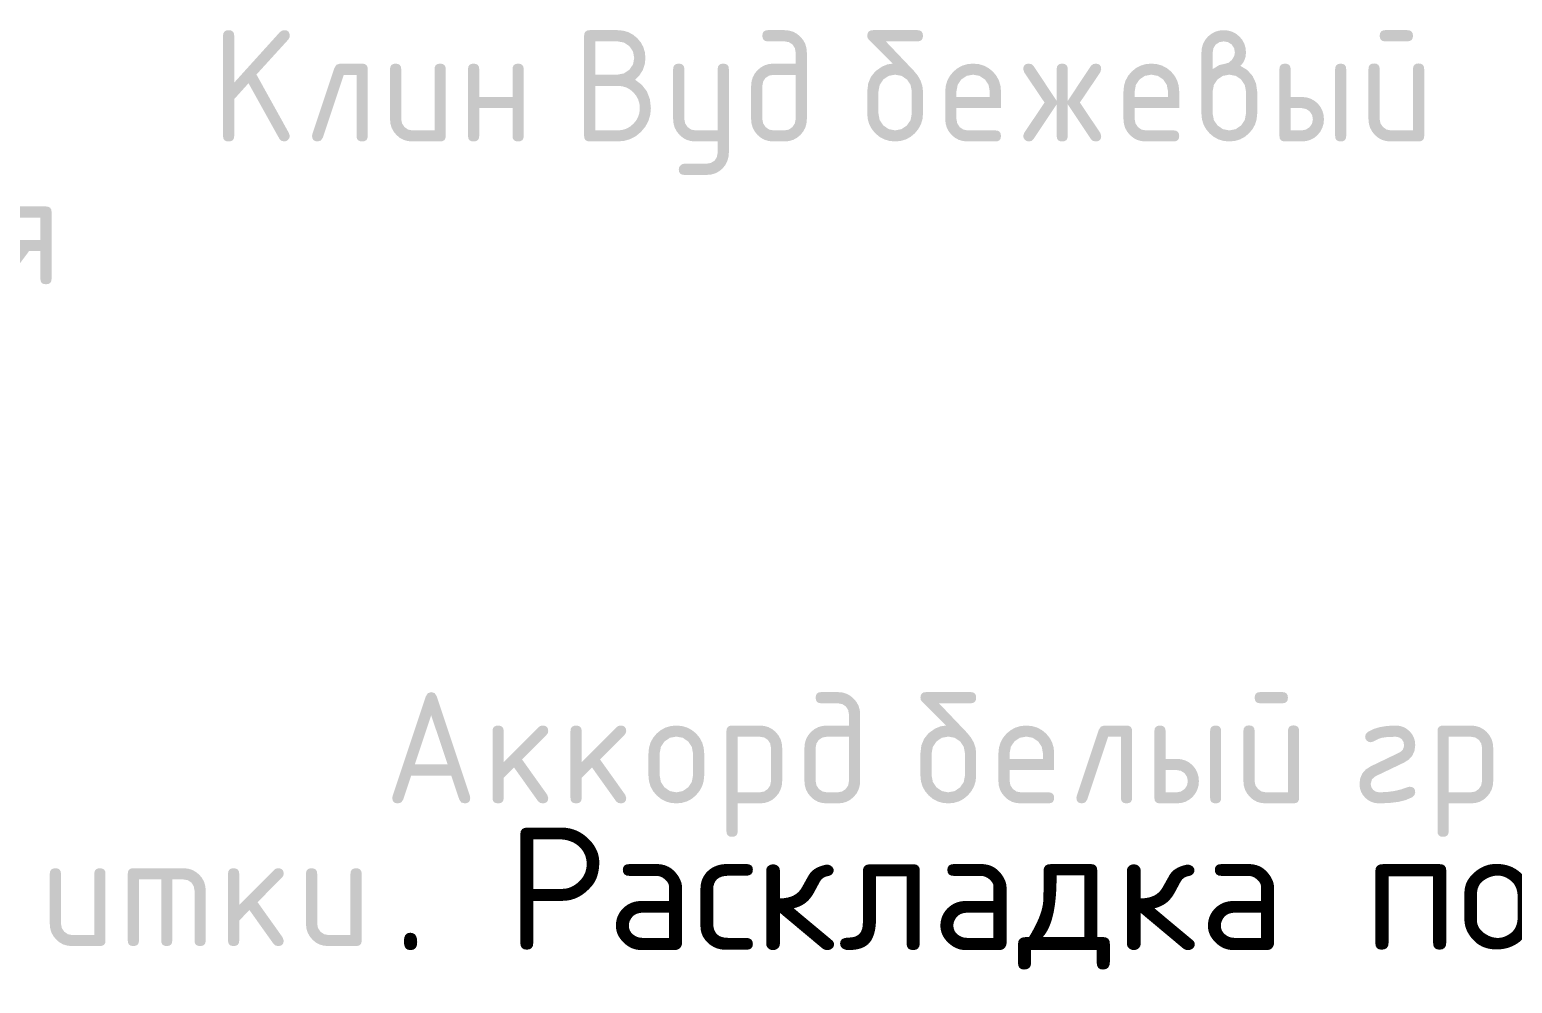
# Model space of a CAD drawing. Header units: millimetres. Extents: x 0 to 1189, y 0 to 841.
# Drawn here: x 1107.6 to 1147.94, y 367.23 to 393.17 of the extents above; entities that cross this region are included whole.
import ezdxf

# ---------------------------------------------------------------- set-up
doc = ezdxf.new("R2010")
doc.units = ezdxf.units.MM

msp = doc.modelspace()

# ---------------------------------------------------------------- hatches: boundary and pattern name
h = msp.add_hatch(color=7)
h.dxf.hatch_style = 2
h.paths.add_polyline_path([(1113.555443, 391.712006), (1113.165734, 391.280405), (1113.165734, 390.277193), (1113.156226, 390.211004), (1113.1277, 390.164814), (1113.080158, 390.137744), (1113.013599, 390.128916), (1112.946721, 390.137744), (1112.899015, 390.164814), (1112.870429, 390.211004), (1112.860912, 390.277193), (1112.860912, 393.003504), (1112.870429, 393.070063), (1112.899015, 393.117605), (1112.946721, 393.146131), (1113.013599, 393.155639), (1113.080158, 393.146131), (1113.1277, 393.117605), (1113.156226, 393.070063), (1113.165734, 393.003504), (1113.165734, 391.729094), (1114.410378, 393.104927), (1114.465086, 393.142892), (1114.528889, 393.155639), (1114.593218, 393.146131), (1114.639615, 393.117605), (1114.667718, 393.070063), (1114.677166, 393.003504), (1114.667658, 392.949416), (1114.639132, 392.901529), (1113.770968, 391.949029), (1114.65622, 390.353261), (1114.677166, 390.277193), (1114.666624, 390.223105), (1114.630864, 390.175218), (1114.582977, 390.139458), (1114.528889, 390.128916), (1114.447034, 390.147933), (1114.39329, 390.204984)])
h = msp.add_hatch(color=7)
h.paths.add_polyline_path([(1124.070553, 391.809571), (1124.259379, 391.665928), (1124.394254, 391.488902), (1124.475179, 391.278596), (1124.502154, 391.035114), (1124.485506, 390.853979), (1124.435526, 390.686126), (1124.352164, 390.531811), (1124.235366, 390.391295), (1124.097399, 390.275419), (1123.944393, 390.193546), (1123.777022, 390.144953), (1123.595957, 390.128916), (1122.838587, 390.128916), (1122.771709, 390.137744), (1122.724003, 390.164814), (1122.695417, 390.211004), (1122.6859, 390.277193), (1122.6859, 393.003504), (1122.695417, 393.070063), (1122.724003, 393.117605), (1122.771709, 393.146131), (1122.838587, 393.155639), (1123.595957, 393.155639), (1123.748462, 393.142126), (1123.888721, 393.101276), (1124.017094, 393.032623), (1124.133943, 392.935704), (1124.229001, 392.821336), (1124.29786, 392.69379), (1124.339744, 392.552704), (1124.353878, 392.397718), (1124.335808, 392.225593), (1124.282082, 392.070365), (1124.193422, 391.931778)])
h.paths.add_polyline_path([(1122.990722, 392.850817), (1122.990722, 391.94517), (1123.595957, 391.94517), (1123.769727, 391.979415), (1123.917866, 392.080218), (1124.01674, 392.224912), (1124.049055, 392.397718), (1124.01674, 392.573142), (1123.917866, 392.719628), (1123.769727, 392.818502), (1123.595957, 392.850817)])
h.paths.add_polyline_path([(1122.990722, 391.640348), (1122.990722, 390.429328), (1123.595957, 390.429328), (1123.718369, 390.440482), (1123.830705, 390.473908), (1123.932603, 390.529555), (1124.0237, 390.607371), (1124.101516, 390.698468), (1124.157163, 390.800365), (1124.190589, 390.912701), (1124.201742, 391.035114), (1124.190589, 391.157277), (1124.157163, 391.269932), (1124.101516, 391.373078), (1124.0237, 391.466716), (1123.932603, 391.543843), (1123.830705, 391.597974), (1123.718369, 391.629884), (1123.595957, 391.640348)])
h = msp.add_hatch(color=7)
h.paths.add_polyline_path([(1128.745795, 392.550405), (1128.745795, 390.73415), (1128.734641, 390.611987), (1128.701215, 390.499333), (1128.645568, 390.396187), (1128.567752, 390.302549), (1128.474175, 390.225422), (1128.371451, 390.171291), (1128.259941, 390.139381), (1128.140009, 390.128916), (1127.835738, 390.128916), (1127.713325, 390.139381), (1127.600989, 390.171291), (1127.499092, 390.225422), (1127.407995, 390.302549), (1127.330179, 390.396187), (1127.274532, 390.499333), (1127.241106, 390.611987), (1127.229953, 390.73415), (1127.229953, 391.640348), (1127.241106, 391.762511), (1127.274532, 391.875166), (1127.330179, 391.978312), (1127.407995, 392.07195), (1127.500952, 392.147217), (1127.602643, 392.201554), (1127.713945, 392.234498), (1127.835738, 392.245583), (1128.440973, 392.245583), (1128.440973, 392.550405), (1128.4192, 392.667951), (1128.356085, 392.766481), (1128.257762, 392.829113), (1128.140009, 392.850817), (1127.683052, 392.850817), (1127.618723, 392.860334), (1127.572326, 392.88892), (1127.544223, 392.936626), (1127.534775, 393.003504), (1127.544223, 393.070063), (1127.572326, 393.117605), (1127.618723, 393.146131), (1127.683052, 393.155639), (1128.140009, 393.155639), (1128.262422, 393.144572), (1128.374758, 393.111335), (1128.476655, 393.055878), (1128.567752, 392.978148), (1128.645568, 392.886741), (1128.701215, 392.78474), (1128.734641, 392.672508)])
h.paths.add_polyline_path([(1128.440973, 390.73415), (1128.440973, 391.940761), (1127.835738, 391.940761), (1127.717985, 391.918988), (1127.619662, 391.855874), (1127.556548, 391.757619), (1127.534775, 391.640348), (1127.534775, 390.73415), (1127.557099, 390.618533), (1127.624071, 390.518625), (1127.721843, 390.451653), (1127.835738, 390.429328), (1128.140009, 390.429328), (1128.255557, 390.451653), (1128.351676, 390.518625), (1128.418648, 390.616879)])
h = msp.add_hatch(color=7)
h.paths.add_polyline_path([(1131.905649, 391.487662), (1131.905649, 390.882427), (1131.891369, 390.732471), (1131.848874, 390.593522), (1131.77868, 390.465631), (1131.681305, 390.348851), (1131.566385, 390.252164), (1131.438288, 390.183486), (1131.298305, 390.142507), (1131.147728, 390.128916), (1130.995231, 390.142507), (1130.855033, 390.183486), (1130.726824, 390.252164), (1130.610293, 390.348851), (1130.513288, 390.465631), (1130.444446, 390.593522), (1130.403407, 390.732471), (1130.389807, 390.882427), (1130.389807, 391.492071), (1130.414414, 391.703049), (1130.488268, 391.885088), (1130.611422, 392.037775), (1130.783926, 392.160696), (1130.938887, 392.225463), (1131.084339, 392.245583), (1130.419573, 392.914207), (1130.396835, 392.949347), (1130.389807, 393.003504), (1130.399324, 393.070063), (1130.42791, 393.117605), (1130.475616, 393.146131), (1130.542494, 393.155639), (1131.757372, 393.155639), (1131.821701, 393.146131), (1131.868098, 393.117605), (1131.896201, 393.070063), (1131.905649, 393.003504), (1131.896201, 392.936626), (1131.868098, 392.88892), (1131.821701, 392.860334), (1131.757372, 392.850817), (1130.893618, 392.850817), (1131.655949, 392.051004), (1131.764495, 391.918333), (1131.842604, 391.780495), (1131.88981, 391.637075)])
h.paths.add_polyline_path([(1131.600827, 390.886837), (1131.600827, 391.492071), (1131.568512, 391.665635), (1131.469638, 391.813981), (1131.322739, 391.912855), (1131.147728, 391.94517), (1130.972717, 391.912855), (1130.825819, 391.813981), (1130.726944, 391.665635), (1130.694629, 391.492071), (1130.694629, 390.886837), (1130.726944, 390.709966), (1130.825819, 390.564927), (1130.972717, 390.463848), (1131.147728, 390.429328), (1131.322739, 390.463848), (1131.469638, 390.564927), (1131.568512, 390.711413)])
h = msp.add_hatch(color=7)
h.paths.add_polyline_path([(1139.78697, 392.097306), (1139.970869, 392.208031), (1140.138645, 392.245583), (1140.230009, 392.273075), (1140.312278, 392.351416), (1140.372705, 392.45091), (1140.392204, 392.550405), (1140.370155, 392.667951), (1140.303458, 392.766481), (1140.205204, 392.830767), (1140.087933, 392.850817), (1139.97018, 392.829113), (1139.871857, 392.766481), (1139.808743, 392.667951), (1139.78697, 392.550405)])
h.paths.add_polyline_path([(1140.540481, 392.186051), (1140.728445, 392.072019), (1140.875069, 391.907137), (1140.966708, 391.707459), (1140.99799, 391.492071), (1140.99799, 390.882427), (1140.98371, 390.731851), (1140.941214, 390.591868), (1140.871021, 390.463771), (1140.773645, 390.348851), (1140.658725, 390.252164), (1140.530628, 390.183486), (1140.390645, 390.142507), (1140.240069, 390.128916), (1140.087571, 390.142507), (1139.947373, 390.183486), (1139.819164, 390.252164), (1139.702634, 390.348851), (1139.605628, 390.465631), (1139.536787, 390.593522), (1139.495747, 390.732471), (1139.482148, 390.882427), (1139.482148, 392.550405), (1139.493301, 392.672568), (1139.526727, 392.785222), (1139.582374, 392.888369), (1139.66019, 392.982006), (1139.753147, 393.057506), (1139.854838, 393.111818), (1139.96614, 393.144632), (1140.087933, 393.155639), (1140.210096, 393.144572), (1140.322751, 393.111335), (1140.425897, 393.055878), (1140.519535, 392.978148), (1140.594801, 392.886741), (1140.649139, 392.78474), (1140.682083, 392.672508), (1140.693168, 392.550405), (1140.68365, 392.441617), (1140.655065, 392.344457), (1140.607359, 392.259182)])
h.paths.add_polyline_path([(1140.693168, 390.886837), (1140.693168, 391.492071), (1140.660853, 391.665635), (1140.561978, 391.813981), (1140.415079, 391.912855), (1140.240069, 391.94517), (1140.065058, 391.912855), (1139.918159, 391.813981), (1139.819285, 391.665635), (1139.78697, 391.492071), (1139.78697, 390.886837), (1139.819285, 390.709966), (1139.918159, 390.564927), (1140.065058, 390.463848), (1140.240069, 390.429328), (1140.415079, 390.463848), (1140.561978, 390.564927), (1140.660853, 390.711413)])
h = msp.add_hatch(color=7)
h.paths.add_polyline_path([(1145.542042, 392.097306), (1145.542042, 390.277193), (1145.532525, 390.211004), (1145.503939, 390.164814), (1145.456233, 390.137744), (1145.389355, 390.128916), (1144.631986, 390.128916), (1144.509573, 390.139381), (1144.397237, 390.171291), (1144.295339, 390.225422), (1144.204243, 390.302549), (1144.126426, 390.396187), (1144.07078, 390.499333), (1144.037354, 390.611987), (1144.0262, 390.73415), (1144.0262, 392.097306), (1144.035717, 392.164184), (1144.064303, 392.21189), (1144.112009, 392.240475), (1144.178887, 392.249992), (1144.245446, 392.240475), (1144.292988, 392.21189), (1144.321514, 392.164184), (1144.331022, 392.097306), (1144.331022, 390.73415), (1144.353346, 390.619015), (1144.420319, 390.522484), (1144.518091, 390.452135), (1144.631986, 390.429328), (1145.23722, 390.429328), (1145.23722, 392.097306), (1145.246728, 392.164184), (1145.275254, 392.21189), (1145.322796, 392.240475), (1145.389355, 392.249992), (1145.456233, 392.240475), (1145.503939, 392.21189), (1145.532525, 392.164184)])
h.paths.add_polyline_path([(1145.084533, 392.850817), (1144.479299, 392.850817), (1144.41497, 392.860334), (1144.368574, 392.88892), (1144.34047, 392.936626), (1144.331022, 393.003504), (1144.34047, 393.070063), (1144.368574, 393.117605), (1144.41497, 393.146131), (1144.479299, 393.155639), (1145.084533, 393.155639), (1145.151411, 393.146131), (1145.199117, 393.117605), (1145.227703, 393.070063), (1145.23722, 393.003504), (1145.227703, 392.936626), (1145.199117, 392.88892), (1145.151411, 392.860334)])
h = msp.add_hatch(color=7)
h.dxf.hatch_style = 2
h.paths.add_polyline_path([(1116.041213, 392.245583), (1116.646447, 392.245583), (1116.713325, 392.236135), (1116.761031, 392.208031), (1116.789617, 392.161634), (1116.799134, 392.097306), (1116.799134, 390.277193), (1116.789617, 390.211004), (1116.761031, 390.164814), (1116.713325, 390.137744), (1116.646447, 390.128916), (1116.579888, 390.137744), (1116.532346, 390.164814), (1116.50382, 390.211004), (1116.494312, 390.277193), (1116.494312, 391.940761), (1116.147046, 391.940761), (1115.575436, 390.23034), (1115.524724, 390.154203), (1115.435979, 390.128916), (1115.369101, 390.138425), (1115.321395, 390.16695), (1115.292809, 390.214492), (1115.283292, 390.281051), (1115.292111, 390.327905), (1115.889078, 392.122662), (1115.949022, 392.215955)])
h = msp.add_hatch(color=7)
h.dxf.hatch_style = 2
h.paths.add_polyline_path([(1118.920806, 392.097306), (1118.920806, 390.277193), (1118.911289, 390.211004), (1118.882704, 390.164814), (1118.834998, 390.137744), (1118.76812, 390.128916), (1118.01075, 390.128916), (1117.888337, 390.139381), (1117.776001, 390.171291), (1117.674104, 390.225422), (1117.583007, 390.302549), (1117.505191, 390.395566), (1117.449544, 390.497679), (1117.416118, 390.610127), (1117.404964, 390.73415), (1117.404964, 392.097306), (1117.414482, 392.161634), (1117.443067, 392.208031), (1117.490773, 392.236135), (1117.557651, 392.245583), (1117.62421, 392.236135), (1117.671753, 392.208031), (1117.700278, 392.161634), (1117.709786, 392.097306), (1117.709786, 390.73415), (1117.732111, 390.618533), (1117.799083, 390.518625), (1117.896855, 390.451653), (1118.01075, 390.429328), (1118.615984, 390.429328), (1118.615984, 392.097306), (1118.625493, 392.161634), (1118.654018, 392.208031), (1118.701561, 392.236135), (1118.76812, 392.245583), (1118.834998, 392.236135), (1118.882704, 392.208031), (1118.911289, 392.161634)])
h = msp.add_hatch(color=7)
h.dxf.hatch_style = 2
h.paths.add_polyline_path([(1119.831459, 391.035114), (1119.831459, 390.277193), (1119.82195, 390.211004), (1119.793425, 390.164814), (1119.745883, 390.137744), (1119.679324, 390.128916), (1119.612446, 390.137744), (1119.56474, 390.164814), (1119.536154, 390.211004), (1119.526637, 390.277193), (1119.526637, 392.097306), (1119.536154, 392.161634), (1119.56474, 392.208031), (1119.612446, 392.236135), (1119.679324, 392.245583), (1119.745883, 392.236135), (1119.793425, 392.208031), (1119.82195, 392.161634), (1119.831459, 392.097306), (1119.831459, 391.339385), (1120.737657, 391.339385), (1120.737657, 392.097306), (1120.747165, 392.161634), (1120.775691, 392.208031), (1120.823233, 392.236135), (1120.889792, 392.245583), (1120.95667, 392.236135), (1121.004376, 392.208031), (1121.032962, 392.161634), (1121.042479, 392.097306), (1121.042479, 390.277193), (1121.032962, 390.211004), (1121.004376, 390.164814), (1120.95667, 390.137744), (1120.889792, 390.128916), (1120.823233, 390.137744), (1120.775691, 390.164814), (1120.747165, 390.211004), (1120.737657, 390.277193), (1120.737657, 391.035114)])
h = msp.add_hatch(color=7)
h.dxf.hatch_style = 2
h.paths.add_polyline_path([(1126.3193, 389.819684), (1126.3193, 390.128916), (1125.714066, 390.128916), (1125.591653, 390.139381), (1125.479317, 390.171291), (1125.37742, 390.225422), (1125.286323, 390.302549), (1125.208507, 390.396187), (1125.15286, 390.499333), (1125.119434, 390.611987), (1125.10828, 390.73415), (1125.10828, 392.097306), (1125.117797, 392.161634), (1125.146383, 392.208031), (1125.194089, 392.236135), (1125.260967, 392.245583), (1125.327526, 392.236135), (1125.375068, 392.208031), (1125.403594, 392.161634), (1125.413102, 392.097306), (1125.413102, 390.73415), (1125.435426, 390.618533), (1125.502399, 390.518625), (1125.600171, 390.451653), (1125.714066, 390.429328), (1126.3193, 390.429328), (1126.3193, 392.097306), (1126.328809, 392.161634), (1126.357334, 392.208031), (1126.404876, 392.236135), (1126.471436, 392.245583), (1126.538313, 392.236135), (1126.586019, 392.208031), (1126.614605, 392.161634), (1126.624122, 392.097306), (1126.624122, 389.824094), (1126.613038, 389.701931), (1126.580094, 389.589276), (1126.525756, 389.48613), (1126.450489, 389.392492), (1126.359082, 389.316993), (1126.257082, 389.262681), (1126.144849, 389.229867), (1126.022746, 389.21886), (1125.413102, 389.21886), (1125.346543, 389.228368), (1125.299001, 389.256893), (1125.270475, 389.304436), (1125.260967, 389.370995), (1125.271509, 389.425565), (1125.307269, 389.476828), (1125.355431, 389.511417), (1125.413102, 389.523682), (1126.018337, 389.523682), (1126.13609, 389.543732), (1126.234413, 389.608018), (1126.297527, 389.702896)])
h = msp.add_hatch(color=7)
h.paths.add_polyline_path([(1133.269401, 391.94517), (1133.09439, 391.912855), (1132.947491, 391.813981), (1132.848617, 391.667082), (1132.816302, 391.492071), (1132.816302, 391.339385), (1133.7225, 391.339385), (1133.7225, 391.492071), (1133.690185, 391.667082), (1133.59131, 391.813981), (1133.444412, 391.912855)])
h.paths.add_polyline_path([(1132.816302, 391.035114), (1132.816302, 390.73415), (1132.838626, 390.618533), (1132.905599, 390.518625), (1133.00337, 390.451653), (1133.117265, 390.429328), (1133.874635, 390.429328), (1133.941513, 390.41982), (1133.989219, 390.391295), (1134.017805, 390.343752), (1134.027322, 390.277193), (1134.017805, 390.211004), (1133.989219, 390.164814), (1133.941513, 390.137744), (1133.874635, 390.128916), (1133.117265, 390.128916), (1132.994852, 390.139381), (1132.882517, 390.171291), (1132.780619, 390.225422), (1132.689522, 390.302549), (1132.611706, 390.395566), (1132.556059, 390.497679), (1132.522633, 390.610127), (1132.51148, 390.73415), (1132.51148, 391.487662), (1132.525079, 391.640167), (1132.566119, 391.780426), (1132.634961, 391.908799), (1132.731966, 392.025648), (1132.848496, 392.122334), (1132.976705, 392.191012), (1133.116904, 392.231992), (1133.269401, 392.245583), (1133.421898, 392.232052), (1133.562096, 392.191495), (1133.690305, 392.123962), (1133.806836, 392.029506), (1133.903841, 391.912976), (1133.972683, 391.784767), (1134.013722, 391.644569), (1134.027322, 391.492071), (1134.027322, 391.035114)])
h = msp.add_hatch(color=7)
h.dxf.hatch_style = 2
h.paths.add_polyline_path([(1135.543209, 391.140947), (1134.912618, 390.192306), (1134.858737, 390.144695), (1134.785839, 390.128916), (1134.728168, 390.138976), (1134.680005, 390.17136), (1134.645417, 390.221176), (1134.633152, 390.277193), (1134.658508, 390.361529), (1135.213031, 391.187249), (1134.658508, 392.00856), (1134.633152, 392.097306), (1134.642669, 392.161634), (1134.671255, 392.208031), (1134.718961, 392.236135), (1134.785839, 392.245583), (1134.858737, 392.229804), (1134.912618, 392.182193), (1135.543209, 391.233551), (1135.543209, 392.097306), (1135.552734, 392.161634), (1135.580967, 392.208031), (1135.62739, 392.236135), (1135.691486, 392.245583), (1135.758363, 392.236135), (1135.806069, 392.208031), (1135.834655, 392.161634), (1135.844172, 392.097306), (1135.844172, 391.233551), (1136.474762, 392.182193), (1136.52885, 392.229804), (1136.601542, 392.245583), (1136.66842, 392.236135), (1136.716126, 392.208031), (1136.744711, 392.161634), (1136.754229, 392.097306), (1136.728873, 392.00856), (1136.17435, 391.187249), (1136.728873, 390.361529), (1136.754229, 390.277193), (1136.744711, 390.211004), (1136.716126, 390.164814), (1136.66842, 390.137744), (1136.601542, 390.128916), (1136.52885, 390.144695), (1136.474762, 390.192306), (1135.844172, 391.140947), (1135.844172, 390.277193), (1135.834655, 390.211004), (1135.806069, 390.164814), (1135.758363, 390.137744), (1135.691486, 390.128916), (1135.62739, 390.137744), (1135.580967, 390.164814), (1135.552734, 390.211004), (1135.543209, 390.277193)])
h = msp.add_hatch(color=7)
h.paths.add_polyline_path([(1138.118396, 391.94517), (1137.943385, 391.912855), (1137.796486, 391.813981), (1137.697612, 391.667082), (1137.665297, 391.492071), (1137.665297, 391.339385), (1138.571495, 391.339385), (1138.571495, 391.492071), (1138.53918, 391.667082), (1138.440306, 391.813981), (1138.293407, 391.912855)])
h.paths.add_polyline_path([(1137.665297, 391.035114), (1137.665297, 390.73415), (1137.687621, 390.618533), (1137.754594, 390.518625), (1137.852366, 390.451653), (1137.966261, 390.429328), (1138.72363, 390.429328), (1138.790508, 390.41982), (1138.838214, 390.391295), (1138.8668, 390.343752), (1138.876317, 390.277193), (1138.8668, 390.211004), (1138.838214, 390.164814), (1138.790508, 390.137744), (1138.72363, 390.128916), (1137.966261, 390.128916), (1137.843848, 390.139381), (1137.731512, 390.171291), (1137.629615, 390.225422), (1137.538518, 390.302549), (1137.460702, 390.395566), (1137.405055, 390.497679), (1137.371629, 390.610127), (1137.360475, 390.73415), (1137.360475, 391.487662), (1137.374075, 391.640167), (1137.415114, 391.780426), (1137.483956, 391.908799), (1137.580961, 392.025648), (1137.697492, 392.122334), (1137.825701, 392.191012), (1137.965899, 392.231992), (1138.118396, 392.245583), (1138.270893, 392.232052), (1138.411091, 392.191495), (1138.539301, 392.123962), (1138.655831, 392.029506), (1138.752836, 391.912976), (1138.821678, 391.784767), (1138.862718, 391.644569), (1138.876317, 391.492071), (1138.876317, 391.035114)])
h = msp.add_hatch(color=7)
h.paths.add_polyline_path([(1142.81484, 390.73415), (1142.803755, 390.611987), (1142.770812, 390.499333), (1142.716474, 390.396187), (1142.641207, 390.302549), (1142.547569, 390.225422), (1142.444423, 390.171291), (1142.331769, 390.139381), (1142.209606, 390.128916), (1141.756507, 390.128916), (1141.689629, 390.137744), (1141.641923, 390.164814), (1141.613337, 390.211004), (1141.60382, 390.277193), (1141.60382, 392.097306), (1141.613337, 392.161634), (1141.641923, 392.208031), (1141.689629, 392.236135), (1141.756507, 392.245583), (1141.823066, 392.236135), (1141.870608, 392.208031), (1141.899134, 392.161634), (1141.908642, 392.097306), (1141.908642, 391.339385), (1142.209606, 391.339385), (1142.331769, 391.328386), (1142.444423, 391.295632), (1142.547569, 391.241484), (1142.641207, 391.166303), (1142.716474, 391.072579), (1142.770812, 390.969244), (1142.803755, 390.8564)])
h.paths.add_polyline_path([(1142.513876, 390.73415), (1142.491828, 390.851697), (1142.425131, 390.950227), (1142.326877, 391.013341), (1142.209606, 391.035114), (1141.908642, 391.035114), (1141.908642, 390.429328), (1142.209606, 390.429328), (1142.326877, 390.451653), (1142.425131, 390.518625), (1142.491828, 390.616879)])
h.paths.add_polyline_path([(1143.119662, 392.097306), (1143.12917, 392.161634), (1143.157696, 392.208031), (1143.205238, 392.236135), (1143.271797, 392.245583), (1143.336126, 392.236135), (1143.382523, 392.208031), (1143.410626, 392.161634), (1143.420074, 392.097306), (1143.420074, 390.277193), (1143.410626, 390.211004), (1143.382523, 390.164814), (1143.336126, 390.137744), (1143.271797, 390.128916), (1143.205238, 390.137744), (1143.157696, 390.164814), (1143.12917, 390.211004), (1143.119662, 390.277193)])
h = msp.add_hatch(color=7)
h.paths.add_polyline_path([(1107.218648, 387.154881), (1107.108293, 387.178996), (1107.006775, 387.219649), (1106.914868, 387.277664), (1106.833349, 387.353869), (1106.766471, 387.443097), (1106.718765, 387.539353), (1106.690179, 387.643464), (1106.680662, 387.756257), (1106.691815, 387.87842), (1106.725242, 387.991074), (1106.780888, 388.09422), (1106.858705, 388.187858), (1106.949801, 388.263125), (1107.051699, 388.317463), (1107.164035, 388.350406), (1107.286448, 388.361491), (1108.043817, 388.361491), (1108.110695, 388.352043), (1108.158401, 388.323939), (1108.186987, 388.277543), (1108.196504, 388.213214), (1108.196504, 386.393101), (1108.186987, 386.326912), (1108.158401, 386.280722), (1108.110695, 386.253652), (1108.043817, 386.244824), (1107.977258, 386.253652), (1107.929716, 386.280722), (1107.90119, 386.326912), (1107.891682, 386.393101), (1107.891682, 387.151022), (1107.58686, 387.151022), (1106.955718, 386.304356), (1106.900941, 386.258674), (1106.833349, 386.244824), (1106.766471, 386.253652), (1106.718765, 386.280722), (1106.690179, 386.326912), (1106.680662, 386.393101), (1106.710428, 386.486257)])
h.paths.add_polyline_path([(1106.985484, 387.756257), (1107.007808, 387.640157), (1107.074781, 387.54018), (1107.172553, 387.47369), (1107.286448, 387.451435), (1107.891682, 387.451435), (1107.891682, 388.056669), (1107.286448, 388.056669), (1107.168694, 388.034896), (1107.070371, 387.971782), (1107.007257, 387.873528)])
h = msp.add_hatch(color=7)
h.paths.add_polyline_path([(1118.524617, 374.52276), (1118.080337, 373.184961), (1118.973306, 373.184961)])
h.paths.add_polyline_path([(1119.58736, 372.274904), (1119.577843, 372.208715), (1119.549257, 372.162525), (1119.501551, 372.135455), (1119.434673, 372.126627), (1119.343929, 372.151914), (1119.290806, 372.228051), (1119.070871, 372.880138), (1117.978914, 372.880138), (1117.762837, 372.228051), (1117.709714, 372.151914), (1117.61897, 372.126627), (1117.552092, 372.135455), (1117.504386, 372.162525), (1117.475801, 372.208715), (1117.466283, 372.274904), (1117.475103, 372.325616), (1118.37634, 375.030429), (1118.433322, 375.123722), (1118.524617, 375.15335), (1118.620184, 375.124274), (1118.677303, 375.034839), (1119.579092, 372.325616)])
h = msp.add_hatch(color=7)
h.paths.add_polyline_path([(1130.196189, 374.548116), (1130.196189, 372.731862), (1130.185035, 372.609698), (1130.151609, 372.497044), (1130.095962, 372.393898), (1130.018146, 372.30026), (1129.924569, 372.223133), (1129.821845, 372.169002), (1129.710336, 372.137092), (1129.590403, 372.126627), (1129.286132, 372.126627), (1129.16372, 372.137092), (1129.051384, 372.169002), (1128.949486, 372.223133), (1128.858389, 372.30026), (1128.780573, 372.393898), (1128.724926, 372.497044), (1128.6915, 372.609698), (1128.680347, 372.731862), (1128.680347, 373.638059), (1128.6915, 373.760223), (1128.724926, 373.872877), (1128.780573, 373.976023), (1128.858389, 374.069661), (1128.951347, 374.144928), (1129.053037, 374.199266), (1129.16434, 374.232209), (1129.286132, 374.243294), (1129.891367, 374.243294), (1129.891367, 374.548116), (1129.869594, 374.665663), (1129.80648, 374.764192), (1129.708157, 374.826824), (1129.590403, 374.848528), (1129.133446, 374.848528), (1129.069117, 374.858045), (1129.02272, 374.886631), (1128.994617, 374.934337), (1128.985169, 375.001215), (1128.994617, 375.067774), (1129.02272, 375.115316), (1129.069117, 375.143842), (1129.133446, 375.15335), (1129.590403, 375.15335), (1129.712816, 375.142283), (1129.825152, 375.109046), (1129.927049, 375.053589), (1130.018146, 374.975859), (1130.095962, 374.884452), (1130.151609, 374.782451), (1130.185035, 374.670219)])
h.paths.add_polyline_path([(1129.891367, 372.731862), (1129.891367, 373.938472), (1129.286132, 373.938472), (1129.168379, 373.916699), (1129.070056, 373.853585), (1129.006942, 373.755331), (1128.985169, 373.638059), (1128.985169, 372.731862), (1129.007493, 372.616244), (1129.074466, 372.516336), (1129.172238, 372.449364), (1129.286132, 372.42704), (1129.590403, 372.42704), (1129.705952, 372.449364), (1129.80207, 372.516336), (1129.869043, 372.614591)])
h = msp.add_hatch(color=7)
h.paths.add_polyline_path([(1133.352312, 373.485373), (1133.352312, 372.880138), (1133.338032, 372.730182), (1133.295537, 372.591233), (1133.225343, 372.463342), (1133.127968, 372.346562), (1133.013048, 372.249875), (1132.884951, 372.181198), (1132.744968, 372.140218), (1132.594391, 372.126627), (1132.441894, 372.140218), (1132.301696, 372.181198), (1132.173487, 372.249875), (1132.056956, 372.346562), (1131.959951, 372.463342), (1131.89111, 372.591233), (1131.85007, 372.730182), (1131.83647, 372.880138), (1131.83647, 373.489783), (1131.861077, 373.70076), (1131.934931, 373.882799), (1132.058085, 374.035486), (1132.230589, 374.158407), (1132.38555, 374.223175), (1132.531002, 374.243294), (1131.866236, 374.911918), (1131.843498, 374.947058), (1131.83647, 375.001215), (1131.845987, 375.067774), (1131.874573, 375.115316), (1131.922279, 375.143842), (1131.989157, 375.15335), (1133.204035, 375.15335), (1133.268364, 375.143842), (1133.314761, 375.115316), (1133.342864, 375.067774), (1133.352312, 375.001215), (1133.342864, 374.934337), (1133.314761, 374.886631), (1133.268364, 374.858045), (1133.204035, 374.848528), (1132.340281, 374.848528), (1133.102612, 374.048715), (1133.211158, 373.916044), (1133.289267, 373.778206), (1133.336474, 373.634787)])
h.paths.add_polyline_path([(1133.04749, 372.884548), (1133.04749, 373.489783), (1133.015175, 373.663346), (1132.916301, 373.811692), (1132.769402, 373.910567), (1132.594391, 373.942882), (1132.41938, 373.910567), (1132.272482, 373.811692), (1132.173607, 373.663346), (1132.141292, 373.489783), (1132.141292, 372.884548), (1132.173607, 372.707677), (1132.272482, 372.562638), (1132.41938, 372.461559), (1132.594391, 372.42704), (1132.769402, 372.461559), (1132.916301, 372.562638), (1133.015175, 372.709124)])
h = msp.add_hatch(color=7)
h.paths.add_polyline_path([(1142.13975, 374.095017), (1142.13975, 372.274904), (1142.130233, 372.208715), (1142.101647, 372.162525), (1142.053941, 372.135455), (1141.987064, 372.126627), (1141.229694, 372.126627), (1141.107281, 372.137092), (1140.994945, 372.169002), (1140.893048, 372.223133), (1140.801951, 372.30026), (1140.724135, 372.393898), (1140.668488, 372.497044), (1140.635062, 372.609698), (1140.623908, 372.731862), (1140.623908, 374.095017), (1140.633425, 374.161895), (1140.662011, 374.209601), (1140.709717, 374.238187), (1140.776595, 374.247704), (1140.843154, 374.238187), (1140.890696, 374.209601), (1140.919222, 374.161895), (1140.92873, 374.095017), (1140.92873, 372.731862), (1140.951054, 372.616726), (1141.018027, 372.520195), (1141.115799, 372.449846), (1141.229694, 372.42704), (1141.834928, 372.42704), (1141.834928, 374.095017), (1141.844437, 374.161895), (1141.872962, 374.209601), (1141.920504, 374.238187), (1141.987064, 374.247704), (1142.053941, 374.238187), (1142.101647, 374.209601), (1142.130233, 374.161895)])
h.paths.add_polyline_path([(1141.682242, 374.848528), (1141.077007, 374.848528), (1141.012679, 374.858045), (1140.966282, 374.886631), (1140.938178, 374.934337), (1140.92873, 375.001215), (1140.938178, 375.067774), (1140.966282, 375.115316), (1141.012679, 375.143842), (1141.077007, 375.15335), (1141.682242, 375.15335), (1141.749119, 375.143842), (1141.796825, 375.115316), (1141.825411, 375.067774), (1141.834928, 375.001215), (1141.825411, 374.934337), (1141.796825, 374.886631), (1141.749119, 374.858045)])
h = msp.add_hatch(color=7)
h.dxf.hatch_style = 2
h.paths.add_polyline_path([(1120.498439, 373.24835), (1121.450939, 374.20085), (1121.497447, 374.233234), (1121.556772, 374.243294), (1121.62365, 374.233846), (1121.671356, 374.205742), (1121.699941, 374.159346), (1121.709459, 374.095017), (1121.697194, 374.037346), (1121.662605, 373.989184), (1120.99784, 373.320559), (1121.679693, 372.36365), (1121.709459, 372.274904), (1121.699941, 372.208715), (1121.671356, 372.162525), (1121.62365, 372.135455), (1121.556772, 372.126627), (1121.483874, 372.142406), (1121.429992, 372.190017), (1120.777905, 373.104483), (1120.498439, 372.821158), (1120.498439, 372.274904), (1120.48893, 372.208715), (1120.460405, 372.162525), (1120.412862, 372.135455), (1120.346303, 372.126627), (1120.279425, 372.135455), (1120.231719, 372.162525), (1120.203134, 372.208715), (1120.193617, 372.274904), (1120.193617, 374.095017), (1120.203134, 374.159346), (1120.231719, 374.205742), (1120.279425, 374.233846), (1120.346303, 374.243294), (1120.412862, 374.233846), (1120.460405, 374.205742), (1120.48893, 374.159346), (1120.498439, 374.095017)])
h = msp.add_hatch(color=7)
h.dxf.hatch_style = 2
h.paths.add_polyline_path([(1122.620121, 373.24835), (1123.572621, 374.20085), (1123.61913, 374.233234), (1123.678454, 374.243294), (1123.745332, 374.233846), (1123.793038, 374.205742), (1123.821624, 374.159346), (1123.831141, 374.095017), (1123.818877, 374.037346), (1123.784288, 373.989184), (1123.119522, 373.320559), (1123.801375, 372.36365), (1123.831141, 372.274904), (1123.821624, 372.208715), (1123.793038, 372.162525), (1123.745332, 372.135455), (1123.678454, 372.126627), (1123.605556, 372.142406), (1123.551675, 372.190017), (1122.899587, 373.104483), (1122.620121, 372.821158), (1122.620121, 372.274904), (1122.610613, 372.208715), (1122.582087, 372.162525), (1122.534545, 372.135455), (1122.467986, 372.126627), (1122.401108, 372.135455), (1122.353402, 372.162525), (1122.324816, 372.208715), (1122.315299, 372.274904), (1122.315299, 374.095017), (1122.324816, 374.159346), (1122.353402, 374.205742), (1122.401108, 374.233846), (1122.467986, 374.243294), (1122.534545, 374.233846), (1122.582087, 374.205742), (1122.610613, 374.159346), (1122.620121, 374.095017)])
h = msp.add_hatch(color=7)
h.paths.add_polyline_path([(1124.436982, 372.880138), (1124.436982, 373.485373), (1124.450581, 373.637879), (1124.491621, 373.778137), (1124.560462, 373.90651), (1124.657468, 374.023359), (1124.773998, 374.120046), (1124.902207, 374.188724), (1125.042406, 374.229703), (1125.194903, 374.243294), (1125.3474, 374.229763), (1125.487598, 374.189206), (1125.615807, 374.121673), (1125.732338, 374.027217), (1125.829343, 373.910618), (1125.898184, 373.781927), (1125.939224, 373.640419), (1125.952824, 373.485373), (1125.952824, 372.880138), (1125.938544, 372.730182), (1125.896049, 372.591233), (1125.825855, 372.463342), (1125.728479, 372.346562), (1125.613559, 372.249875), (1125.485462, 372.181198), (1125.345479, 372.140218), (1125.194903, 372.126627), (1125.042406, 372.140218), (1124.902207, 372.181198), (1124.773998, 372.249875), (1124.657468, 372.346562), (1124.560462, 372.463342), (1124.491621, 372.591233), (1124.450581, 372.730182)])
h.paths.add_polyline_path([(1125.648002, 372.884548), (1125.648002, 373.489783), (1125.615687, 373.663346), (1125.516812, 373.811692), (1125.369914, 373.910567), (1125.194903, 373.942882), (1125.019892, 373.910567), (1124.872993, 373.811692), (1124.774119, 373.663346), (1124.741804, 373.489783), (1124.741804, 372.884548), (1124.774119, 372.707677), (1124.872993, 372.562638), (1125.019892, 372.461559), (1125.194903, 372.42704), (1125.369914, 372.461559), (1125.516812, 372.562638), (1125.615687, 372.709124)])
h = msp.add_hatch(color=7)
h.paths.add_polyline_path([(1126.558664, 374.095017), (1126.568181, 374.159346), (1126.596767, 374.205742), (1126.644473, 374.233846), (1126.711351, 374.243294), (1127.468721, 374.243294), (1127.591134, 374.232209), (1127.703469, 374.199266), (1127.805367, 374.144928), (1127.896464, 374.069661), (1127.97428, 373.976023), (1128.029927, 373.872877), (1128.063353, 373.760223), (1128.074506, 373.638059), (1128.074506, 372.731862), (1128.063353, 372.609698), (1128.029927, 372.497044), (1127.97428, 372.393898), (1127.896464, 372.30026), (1127.805367, 372.223133), (1127.703469, 372.169002), (1127.591134, 372.137092), (1127.468721, 372.126627), (1126.863486, 372.126627), (1126.863486, 371.364848), (1126.853978, 371.300519), (1126.825452, 371.254122), (1126.77791, 371.226019), (1126.711351, 371.216571), (1126.644473, 371.226019), (1126.596767, 371.254122), (1126.568181, 371.300519), (1126.558664, 371.364848)])
h.paths.add_polyline_path([(1126.863486, 373.938472), (1126.863486, 372.42704), (1127.468721, 372.42704), (1127.584269, 372.449364), (1127.680387, 372.516336), (1127.74736, 372.614591), (1127.769684, 372.731862), (1127.769684, 373.638059), (1127.747911, 373.755331), (1127.684797, 373.853585), (1127.586474, 373.918352), (1127.468721, 373.938472)])
h = msp.add_hatch(color=7)
h.paths.add_polyline_path([(1134.716074, 373.942882), (1134.541063, 373.910567), (1134.394164, 373.811692), (1134.29529, 373.664793), (1134.262975, 373.489783), (1134.262975, 373.337096), (1135.169173, 373.337096), (1135.169173, 373.489783), (1135.136858, 373.664793), (1135.037984, 373.811692), (1134.891085, 373.910567)])
h.paths.add_polyline_path([(1134.262975, 373.032825), (1134.262975, 372.731862), (1134.285299, 372.616244), (1134.352272, 372.516336), (1134.450044, 372.449364), (1134.563938, 372.42704), (1135.321308, 372.42704), (1135.388186, 372.417531), (1135.435892, 372.389006), (1135.464478, 372.341463), (1135.473995, 372.274904), (1135.464478, 372.208715), (1135.435892, 372.162525), (1135.388186, 372.135455), (1135.321308, 372.126627), (1134.563938, 372.126627), (1134.441526, 372.137092), (1134.32919, 372.169002), (1134.227292, 372.223133), (1134.136195, 372.30026), (1134.058379, 372.393278), (1134.002732, 372.49539), (1133.969306, 372.607838), (1133.958153, 372.731862), (1133.958153, 373.485373), (1133.971752, 373.637879), (1134.012792, 373.778137), (1134.081634, 373.90651), (1134.178639, 374.023359), (1134.295169, 374.120046), (1134.423379, 374.188724), (1134.563577, 374.229703), (1134.716074, 374.243294), (1134.868571, 374.229763), (1135.008769, 374.189206), (1135.136978, 374.121673), (1135.253509, 374.027217), (1135.350514, 373.910687), (1135.419356, 373.782478), (1135.460395, 373.64228), (1135.473995, 373.489783), (1135.473995, 373.032825)])
h = msp.add_hatch(color=7)
h.dxf.hatch_style = 2
h.paths.add_polyline_path([(1136.837756, 374.243294), (1137.442991, 374.243294), (1137.509869, 374.233846), (1137.557575, 374.205742), (1137.58616, 374.159346), (1137.595677, 374.095017), (1137.595677, 372.274904), (1137.58616, 372.208715), (1137.557575, 372.162525), (1137.509869, 372.135455), (1137.442991, 372.126627), (1137.376432, 372.135455), (1137.328889, 372.162525), (1137.300364, 372.208715), (1137.290855, 372.274904), (1137.290855, 373.938472), (1136.94359, 373.938472), (1136.37198, 372.228051), (1136.321268, 372.151914), (1136.232522, 372.126627), (1136.165644, 372.136136), (1136.117938, 372.164661), (1136.089353, 372.212203), (1136.079835, 372.278763), (1136.088655, 372.325616), (1136.685621, 374.120373), (1136.745566, 374.213666)])
h = msp.add_hatch(color=7)
h.paths.add_polyline_path([(1139.412538, 372.731862), (1139.401453, 372.609698), (1139.36851, 372.497044), (1139.314172, 372.393898), (1139.238905, 372.30026), (1139.145267, 372.223133), (1139.042121, 372.169002), (1138.929467, 372.137092), (1138.807304, 372.126627), (1138.354205, 372.126627), (1138.287327, 372.135455), (1138.239621, 372.162525), (1138.211035, 372.208715), (1138.201518, 372.274904), (1138.201518, 374.095017), (1138.211035, 374.159346), (1138.239621, 374.205742), (1138.287327, 374.233846), (1138.354205, 374.243294), (1138.420764, 374.233846), (1138.468306, 374.205742), (1138.496832, 374.159346), (1138.50634, 374.095017), (1138.50634, 373.337096), (1138.807304, 373.337096), (1138.929467, 373.326097), (1139.042121, 373.293343), (1139.145267, 373.239195), (1139.238905, 373.164014), (1139.314172, 373.070291), (1139.36851, 372.966955), (1139.401453, 372.854111)])
h.paths.add_polyline_path([(1139.111574, 372.731862), (1139.089526, 372.849408), (1139.022829, 372.947938), (1138.924575, 373.011052), (1138.807304, 373.032825), (1138.50634, 373.032825), (1138.50634, 372.42704), (1138.807304, 372.42704), (1138.924575, 372.449364), (1139.022829, 372.516336), (1139.089526, 372.614591)])
h.paths.add_polyline_path([(1139.71736, 374.095017), (1139.726869, 374.159346), (1139.755394, 374.205742), (1139.802936, 374.233846), (1139.869495, 374.243294), (1139.933824, 374.233846), (1139.980221, 374.205742), (1140.008324, 374.159346), (1140.017772, 374.095017), (1140.017772, 372.274904), (1140.008324, 372.208715), (1139.980221, 372.162525), (1139.933824, 372.135455), (1139.869495, 372.126627), (1139.802936, 372.135455), (1139.755394, 372.162525), (1139.726869, 372.208715), (1139.71736, 372.274904)])
h = msp.add_hatch(color=7)
h.dxf.hatch_style = 2
h.paths.add_polyline_path([(1145.145695, 372.579726), (1145.212573, 372.570209), (1145.260279, 372.541623), (1145.288864, 372.493917), (1145.298381, 372.42704), (1145.276608, 372.351454), (1145.213494, 372.291992), (1145.047708, 372.219645), (1144.842182, 372.167968), (1144.596865, 372.136962), (1144.311706, 372.126627), (1144.20713, 372.136136), (1144.109686, 372.164661), (1144.020096, 372.212203), (1143.939085, 372.278763), (1143.869976, 372.359843), (1143.821124, 372.449915), (1143.792117, 372.548669), (1143.782539, 372.655794), (1143.801642, 372.809617), (1143.858883, 372.94091), (1143.954157, 373.049258), (1144.087361, 373.134249), (1144.870638, 373.510729), (1144.923796, 373.546696), (1144.962278, 373.591757), (1144.98567, 373.647155), (1144.993559, 373.714127), (1144.977574, 373.800806), (1144.93017, 373.875082), (1144.85424, 373.922693), (1144.769215, 373.938472), (1144.543079, 373.931651), (1144.383915, 373.908706), (1144.275946, 373.87081), (1144.155161, 373.807283), (1144.087361, 373.790195), (1144.029691, 373.800255), (1143.981528, 373.832638), (1143.945768, 373.883902), (1143.935226, 373.938472), (1143.954794, 374.014126), (1144.015703, 374.074071), (1144.16243, 374.148648), (1144.336649, 374.20147), (1144.538772, 374.232898), (1144.769215, 374.243294), (1144.873791, 374.233785), (1144.971235, 374.20526), (1145.060825, 374.157718), (1145.141836, 374.091158), (1145.210945, 374.00845), (1145.259796, 373.918559), (1145.288804, 373.82071), (1145.298381, 373.714127), (1145.279278, 373.560304), (1145.222038, 373.429011), (1145.126764, 373.320663), (1144.993559, 373.235672), (1144.214692, 372.863051), (1144.119194, 372.7803), (1144.087361, 372.655794), (1144.103347, 372.569115), (1144.150751, 372.494839), (1144.225027, 372.445023), (1144.311706, 372.42704), (1144.526904, 372.435816), (1144.727736, 372.462111), (1144.914305, 372.505872), (1145.086715, 372.567048)])
h = msp.add_hatch(color=7)
h.paths.add_polyline_path([(1145.904222, 374.095017), (1145.913739, 374.159346), (1145.942325, 374.205742), (1145.990031, 374.233846), (1146.056909, 374.243294), (1146.814278, 374.243294), (1146.936691, 374.232209), (1147.049027, 374.199266), (1147.150925, 374.144928), (1147.242021, 374.069661), (1147.319838, 373.976023), (1147.375484, 373.872877), (1147.408911, 373.760223), (1147.420064, 373.638059), (1147.420064, 372.731862), (1147.408911, 372.609698), (1147.375484, 372.497044), (1147.319838, 372.393898), (1147.242021, 372.30026), (1147.150925, 372.223133), (1147.049027, 372.169002), (1146.936691, 372.137092), (1146.814278, 372.126627), (1146.209044, 372.126627), (1146.209044, 371.364848), (1146.199536, 371.300519), (1146.17101, 371.254122), (1146.123468, 371.226019), (1146.056909, 371.216571), (1145.990031, 371.226019), (1145.942325, 371.254122), (1145.913739, 371.300519), (1145.904222, 371.364848)])
h.paths.add_polyline_path([(1146.209044, 373.938472), (1146.209044, 372.42704), (1146.814278, 372.42704), (1146.929827, 372.449364), (1147.025945, 372.516336), (1147.092918, 372.614591), (1147.115242, 372.731862), (1147.115242, 373.638059), (1147.093469, 373.755331), (1147.030355, 373.853585), (1146.932032, 373.918352), (1146.814278, 373.938472)])
h = msp.add_hatch(color=7)
h.dxf.hatch_style = 2
h.paths.add_polyline_path([(1109.663844, 370.214453), (1109.663844, 368.39434), (1109.654327, 368.328151), (1109.625741, 368.281961), (1109.578035, 368.254891), (1109.511157, 368.246063), (1108.753787, 368.246063), (1108.631375, 368.256528), (1108.519039, 368.288438), (1108.417141, 368.342569), (1108.326044, 368.419696), (1108.248228, 368.512714), (1108.192581, 368.614826), (1108.159155, 368.727274), (1108.148002, 368.851298), (1108.148002, 370.214453), (1108.157519, 370.278782), (1108.186105, 370.325178), (1108.233811, 370.353282), (1108.300689, 370.36273), (1108.367248, 370.353282), (1108.41479, 370.325178), (1108.443315, 370.278782), (1108.452824, 370.214453), (1108.452824, 368.851298), (1108.475148, 368.73568), (1108.542121, 368.635772), (1108.639893, 368.5688), (1108.753787, 368.546476), (1109.359022, 368.546476), (1109.359022, 370.214453), (1109.36853, 370.278782), (1109.397056, 370.325178), (1109.444598, 370.353282), (1109.511157, 370.36273), (1109.578035, 370.353282), (1109.625741, 370.325178), (1109.654327, 370.278782)])
h = msp.add_hatch(color=7)
h.dxf.hatch_style = 2
h.paths.add_polyline_path([(1110.422216, 370.36273), (1111.785372, 370.36273), (1111.906846, 370.351645), (1112.017984, 370.318702), (1112.119615, 370.264364), (1112.212563, 370.189097), (1112.290379, 370.095459), (1112.346026, 369.992313), (1112.379452, 369.879659), (1112.390606, 369.757496), (1112.390606, 368.39434), (1112.381089, 368.328151), (1112.352503, 368.281961), (1112.304797, 368.254891), (1112.237919, 368.246063), (1112.17136, 368.254891), (1112.123818, 368.281961), (1112.095292, 368.328151), (1112.085784, 368.39434), (1112.085784, 369.757496), (1112.064011, 369.874767), (1112.000897, 369.973021), (1111.902643, 370.037789), (1111.785372, 370.057908), (1111.48055, 370.057908), (1111.48055, 368.39434), (1111.471032, 368.328151), (1111.442447, 368.281961), (1111.394741, 368.254891), (1111.327863, 368.246063), (1111.263767, 368.254891), (1111.217344, 368.281961), (1111.189112, 368.328151), (1111.179586, 368.39434), (1111.179586, 370.057908), (1110.574352, 370.057908), (1110.574352, 368.39434), (1110.564843, 368.328151), (1110.536318, 368.281961), (1110.488775, 368.254891), (1110.422216, 368.246063), (1110.355338, 368.254891), (1110.307632, 368.281961), (1110.279047, 368.328151), (1110.26953, 368.39434), (1110.26953, 370.214453), (1110.279047, 370.278782), (1110.307632, 370.325178), (1110.355338, 370.353282)])
h = msp.add_hatch(color=7)
h.dxf.hatch_style = 2
h.paths.add_polyline_path([(1113.30153, 369.367786), (1114.25403, 370.320286), (1114.300539, 370.35267), (1114.359863, 370.36273), (1114.426741, 370.353282), (1114.474447, 370.325178), (1114.503033, 370.278782), (1114.51255, 370.214453), (1114.500285, 370.156782), (1114.465696, 370.10862), (1113.800931, 369.439996), (1114.482784, 368.483086), (1114.51255, 368.39434), (1114.503033, 368.328151), (1114.474447, 368.281961), (1114.426741, 368.254891), (1114.359863, 368.246063), (1114.286965, 368.261842), (1114.233084, 368.309453), (1113.580996, 369.223919), (1113.30153, 368.940595), (1113.30153, 368.39434), (1113.292021, 368.328151), (1113.263496, 368.281961), (1113.215954, 368.254891), (1113.149394, 368.246063), (1113.082516, 368.254891), (1113.03481, 368.281961), (1113.006225, 368.328151), (1112.996708, 368.39434), (1112.996708, 370.214453), (1113.006225, 370.278782), (1113.03481, 370.325178), (1113.082516, 370.353282), (1113.149394, 370.36273), (1113.215954, 370.353282), (1113.263496, 370.325178), (1113.292021, 370.278782), (1113.30153, 370.214453)])
h = msp.add_hatch(color=7)
h.dxf.hatch_style = 2
h.paths.add_polyline_path([(1116.634077, 370.214453), (1116.634077, 368.39434), (1116.62456, 368.328151), (1116.595975, 368.281961), (1116.548269, 368.254891), (1116.481391, 368.246063), (1115.724021, 368.246063), (1115.601608, 368.256528), (1115.489272, 368.288438), (1115.387375, 368.342569), (1115.296278, 368.419696), (1115.218462, 368.512714), (1115.162815, 368.614826), (1115.129389, 368.727274), (1115.118235, 368.851298), (1115.118235, 370.214453), (1115.127752, 370.278782), (1115.156338, 370.325178), (1115.204044, 370.353282), (1115.270922, 370.36273), (1115.337481, 370.353282), (1115.385024, 370.325178), (1115.413549, 370.278782), (1115.423057, 370.214453), (1115.423057, 368.851298), (1115.445382, 368.73568), (1115.512354, 368.635772), (1115.610126, 368.5688), (1115.724021, 368.546476), (1116.329255, 368.546476), (1116.329255, 370.214453), (1116.338764, 370.278782), (1116.367289, 370.325178), (1116.414831, 370.353282), (1116.481391, 370.36273), (1116.548269, 370.353282), (1116.595975, 370.325178), (1116.62456, 370.278782)])

# ---------------------------------------------------------------- texts
at = {"color": 7, "attachment_point": 1}
for s, insert, char_height in [('{\\fGOSTCommon|b0|i0|c0; }', (1136.500758, 393.169205), 3.040288), ('{\\fGOSTCommon|b0|i0|c0; }', (1145.242619, 375.166919), 3.040288), ('\\A1;{\\fISOCPEUR|b0|i0|c204|p34;. Раскладка по горизонтали }', (1117.472516, 371.4664), 3.329924)]:
    msp.add_mtext(s, dxfattribs=dict(at, insert=insert, char_height=char_height))

doc.saveas('drawing.dxf')
